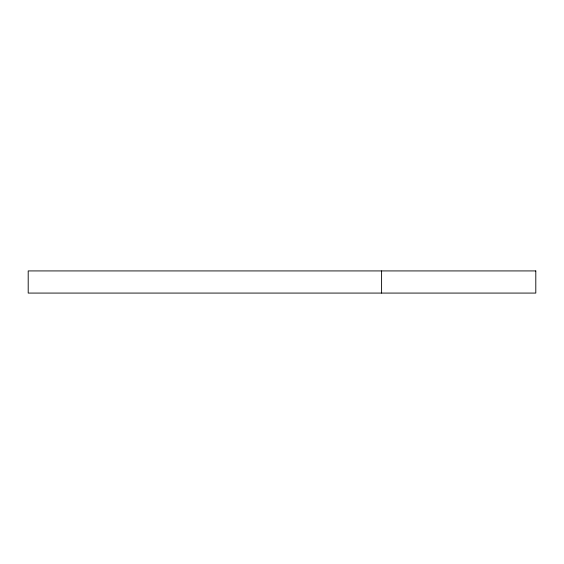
<?xml version="1.0" encoding="UTF-8"?>
<svg xmlns="http://www.w3.org/2000/svg" width="564" height="564" viewBox="0 0 564 564"><rect width="100%" height="100%" fill="white"/><g stroke="black" fill="none" stroke-linecap="round" stroke-linejoin="round"><path stroke-width="0.85" d="M381.595 270.924L381.595 293.076M535.8 270.924L28.2 270.924L28.2 293.076L535.8 293.076L535.8 270.924"/></g></svg>
